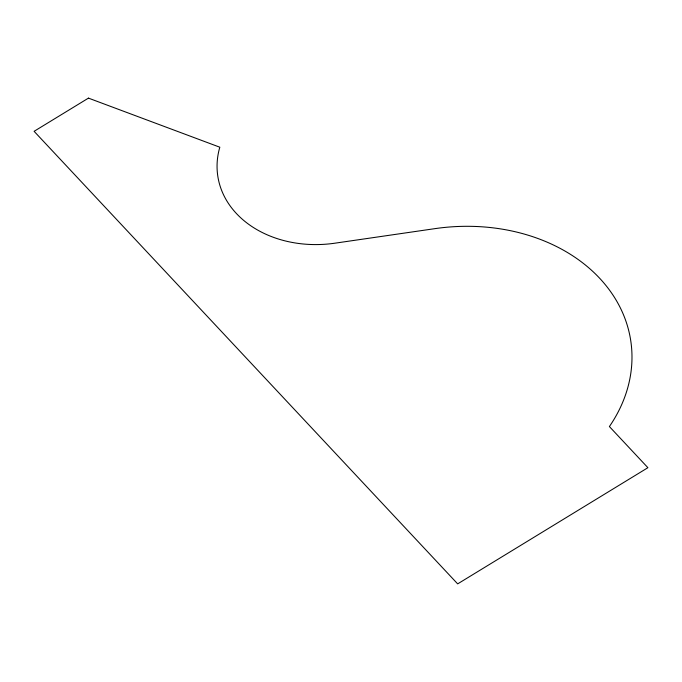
<?xml version="1.0" encoding="UTF-8"?>
<svg xmlns="http://www.w3.org/2000/svg" width="682" height="682" viewBox="0 0 682 682"><rect width="100%" height="100%" fill="white"/><g stroke="black" fill="none" stroke-linecap="round" stroke-linejoin="round"><path stroke-width="1.02" d="M88.455 98.123L34.1 131.311L457.665 583.877L647.9 467.699L609.393 426.557A176.416 138.83 -7.5 0 0 602.317 281.189A176.416 138.83 -7.5 0 0 435.014 228.632L334.896 243.193A105.548 83.059 -7.5 0 1 219.817 147.21L88.455 98.123"/></g></svg>
